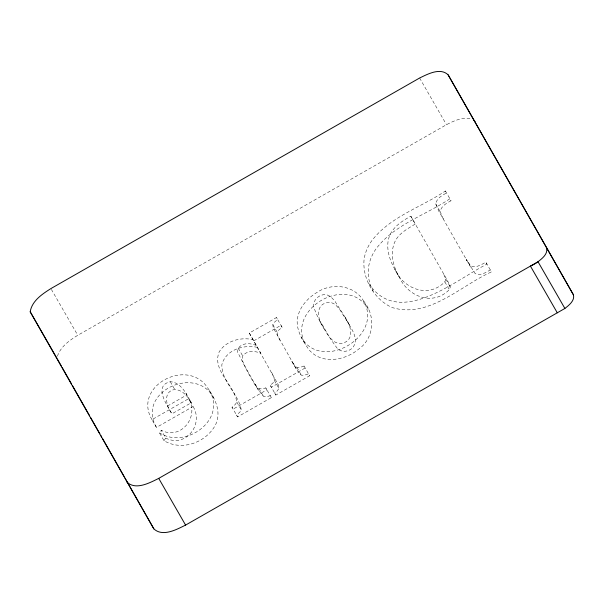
<?xml version="1.0" encoding="UTF-8"?>
<svg xmlns="http://www.w3.org/2000/svg" width="604" height="604" viewBox="0 0 604 604"><rect width="100%" height="100%" fill="white"/><g stroke="black" fill="none" stroke-linecap="round" stroke-linejoin="round"><path stroke-width="0.45" stroke-dasharray="3.02 2.27" d="M256.338 345.473C250.486 343.027 242.415 342.453 238.255 348.191L237.508 351.943C245.39 367.021 252.487 383.427 263.48 396.405L266.56 396.752L270.26 395.68L271.362 397.621L237.583 416.911L232.004 407.187L235.311 404.446L236.798 402.053C234.526 384.537 211.611 370.516 219.199 351.853C226.123 340.626 240.656 337.009 253.001 339.591L260.815 353.257C254.963 350.811 246.893 350.237 242.732 355.975L241.985 359.727L245.783 367.919L258.535 390.365M57.425 356.186C60.627 346.62 69.513 340.346 77.765 335.288L446.477 124.711C453.906 120.762 462.505 116.934 471.082 118.739M410.841 216.209L447.753 281.087L450.335 286.976L449.3 289.641C432.955 306.507 407.859 296.7 399.259 276.979C393.34 266.689 389.814 254.05 394.495 242.566C398.293 233.582 407.451 228.863 415.318 223.993L410.841 216.209C400.135 221.917 388.614 230.003 387.859 243.344C387.187 252.48 390.418 261.321 394.782 269.195C403.381 288.916 428.478 298.723 444.823 281.857L445.858 279.191L443.276 273.302M470.697 267.202L438.874 211.279L435.673 203.812C436.805 198.248 441.977 195.469 446.537 192.963L445.397 190.97C421.026 207.482 389.723 216.776 371.483 241.162A46.606 35.175 -29.9 0 0 364.061 259.652C362.272 278.92 374.291 299.282 391.739 307.398C428.515 319.169 460.86 285.413 491.445 271.928L490.312 269.935C485.827 272.457 480.459 276.119 475.197 273.635L466.22 259.418L470.72 265.851C475.982 268.335 481.35 264.673 485.835 262.151L491.445 271.928M443.351 219.063L440.15 211.596C441.282 206.032 446.454 203.254 451.007 200.747L449.874 198.754C425.503 215.266 394.201 224.56 375.96 248.946A46.606 35.175 -29.9 0 0 368.538 267.436C367.511 275.643 369.187 284.054 373.234 291.264M271.702 372.509L273.982 377.334L274.382 380.482L273.091 382.845L270.282 385.329L271.385 387.27L305.156 367.979L304.054 366.039L300.067 367.421L296.889 367.413L294.646 365.586L291.694 361.086L299.123 373.37L301.366 375.197L304.544 375.205L308.531 373.823L309.633 375.764L275.862 395.054L270.282 385.329M279.984 340.377L277.697 335.537L277.327 332.464L278.822 330.071L282.106 327.3L276.496 317.523L249.286 333.061L278.459 385.118L278.859 388.266L277.568 390.629L274.76 393.113L275.862 395.054M257.478 347.376C243.729 344.295 225.715 349.799 221.842 364.733C221.562 381.758 238.474 393.619 241.275 409.837L239.788 412.23L236.481 414.971L237.583 416.911M296.171 368.87L273.219 327.753L272.849 324.68L274.344 322.287L277.629 319.516L276.496 317.523M151.982 419.652C132.948 387.632 183.314 359.063 205.352 384.733C213.854 395.99 222.491 411.06 215.341 425.186C205.79 442.717 181.676 451.392 163.971 440.656L159.494 432.872L161.245 430.297C181.132 440.467 199.547 416.639 188.614 398.731L151.982 419.652L156.459 427.436L193.091 406.515L188.614 398.731M163.971 440.656L165.722 438.081L161.245 430.297M253.763 340.845L280.973 325.307L282.106 327.3M167.489 406.009L186.915 394.91C183.359 388.704 178.014 382.007 170.283 381.736C153.137 385.601 167.127 405.412 171.966 413.793L191.393 402.694C187.836 396.488 182.491 389.791 174.76 389.52C162.34 391.354 166.357 406.983 171.966 413.793M271.362 397.621L265.783 387.896L262.083 388.968L259.003 388.621L256.813 386.764L254.058 382.581M165.722 438.081C185.609 448.251 204.024 424.423 193.091 406.515M159.494 432.872C185.473 449.557 227.21 419.923 209.324 390.403M368.757 283.48C398.919 328.961 456.02 279.471 486.967 264.144L485.835 262.151M363.804 301.396C354.85 285.118 332.109 282.378 317.342 292.193C306.975 298.391 298.066 308.523 297.16 321.018C296.957 331.77 302.981 341.124 308.908 349.625C321.607 364.846 345.118 360.648 358.799 349.021C374.284 338.195 375.696 315.439 363.804 301.396C383.767 336.919 320.988 372.63 301.056 336.941M368.281 309.18C347.836 273.416 285.632 308.984 305.533 344.725M213.801 398.187C196.262 364.038 135.825 392.109 156.459 427.436M345.239 317.5L334.744 300.943L330.577 296.556L326.658 294.699C319.576 293.695 312.291 299.962 313.853 307.368C319.086 322.257 328.017 335.794 337.334 348.44C341.668 352.872 348.946 351.853 352.902 347.459C360.075 337.598 349.271 326.47 345.239 317.5C350.697 325.481 355.25 339.78 342.468 343.291C329.769 345.345 325.918 328.312 319.659 320.747M349.716 325.284L339.221 308.727L335.054 304.341L331.135 302.483C314.79 301.577 316.556 319.222 324.137 328.531M419.621 78.007L446.477 124.711M445.397 190.97L451.007 200.747M435.673 203.812L440.15 211.596M445.858 279.191L450.335 286.976M444.823 281.857L449.3 289.641M394.782 269.195L399.259 276.979M304.054 366.039L309.633 375.764M272.849 324.68L277.327 332.464M296.889 367.413L301.366 375.197M274.382 380.482L278.859 388.266M238.255 348.191L242.732 355.975M259.003 388.621L263.48 396.405M236.798 402.053L241.275 409.837M185.843 393.023L191.393 402.694M170.283 381.736L174.76 389.52M51.37 289.392L77.765 335.288M249.286 333.061L253.001 339.591M265.783 387.896L266.885 389.837L233.106 409.127L232.004 407.187"/><path stroke-width="0.91" d="M30.2 311.785C31.921 300.913 42.257 294.035 50.902 288.584L419.621 78.007C427.768 74.058 440.248 67.323 448.108 74.813L573.407 294.805C575.023 300.671 568.923 305.239 564.891 308.455L185.587 525.087C176.542 529.557 162.657 537.167 153.846 528.862L30.2 311.785L57.063 358.489M126.991 482.158C135.794 490.463 149.679 482.853 158.724 478.383L538.028 261.751L564.891 308.455M474.042 120.339L474.971 121.517M448.108 74.813L573.407 294.805M557.288 312.804L530.425 266.1A32.02 24.16 -29.9 0 0 537.62 262.06C541.765 258.776 548.168 254.156 546.552 248.101M158.724 478.383L185.587 525.087M57.523 359.304L61.253 365.858M62.182 367.496L71.483 383.88M72.42 385.518L89.634 415.824M90.562 417.462L99.871 433.846M100.8 435.484L101.736 437.122M102.665 438.761L124.069 476.443M124.998 478.081L153.846 528.862"/></g></svg>
